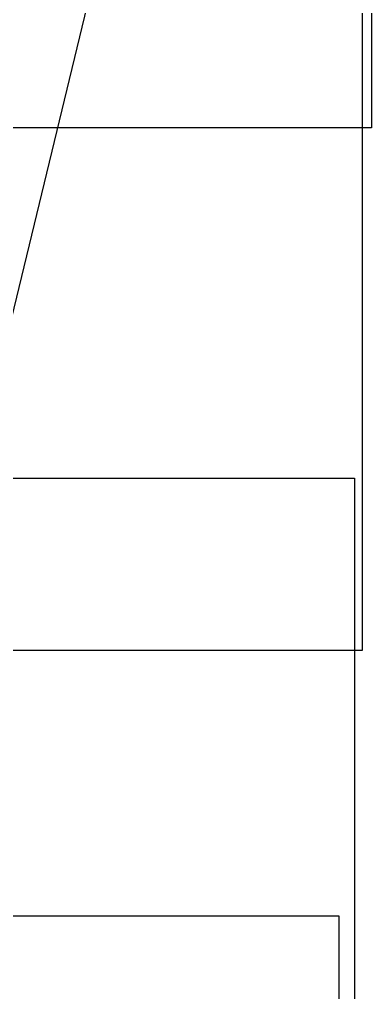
# Model space of a CAD drawing. Header units: metres. Extents: x 14120 to 17296, y 12612 to 17223.
# Drawn here: x 15537.1 to 15679.9, y 15033.6 to 15427.8 of the extents above; entities that cross this region are included whole.
import ezdxf

# ---------------------------------------------------------------- set-up
doc = ezdxf.new("R2010")
doc.units = ezdxf.units.M
doc.header["$MEASUREMENT"] = 0
doc.layers.get('DEFPOINTS').update_dxf_attribs({"color": 5, "linetype": 'CONTINUOUS'})
doc.layers.add('Slask', color=6, linetype='CONTINUOUS', plot=False)

msp = doc.modelspace()

# ---------------------------------------------------------------- linework, layer by layer
at = {"layer": 'DEFPOINTS', "flags": 128}
for points in [[(15339.419, 15660.935), (15679.919, 15660.935), (15679.919, 15383.935), (15339.419, 15383.935)], [(15335.584, 15449.204), (15676.084, 15449.204), (15676.084, 15172.204), (15335.584, 15172.204)], [(15332.505, 15241.985), (15673.005, 15241.985), (15673.005, 14964.985), (15332.505, 14964.985)], [(15326.108, 15064.683), (15666.608, 15064.683), (15666.608, 14787.683), (15326.108, 14787.683)]]:
    msp.add_lwpolyline(points, close=True, dxfattribs=at)
at = {"layer": 'Slask', "flags": 128}
msp.add_lwpolyline([(15679.919, 15909.821), (15191.559, 13894.395)], dxfattribs=at)

doc.saveas('drawing.dxf')
